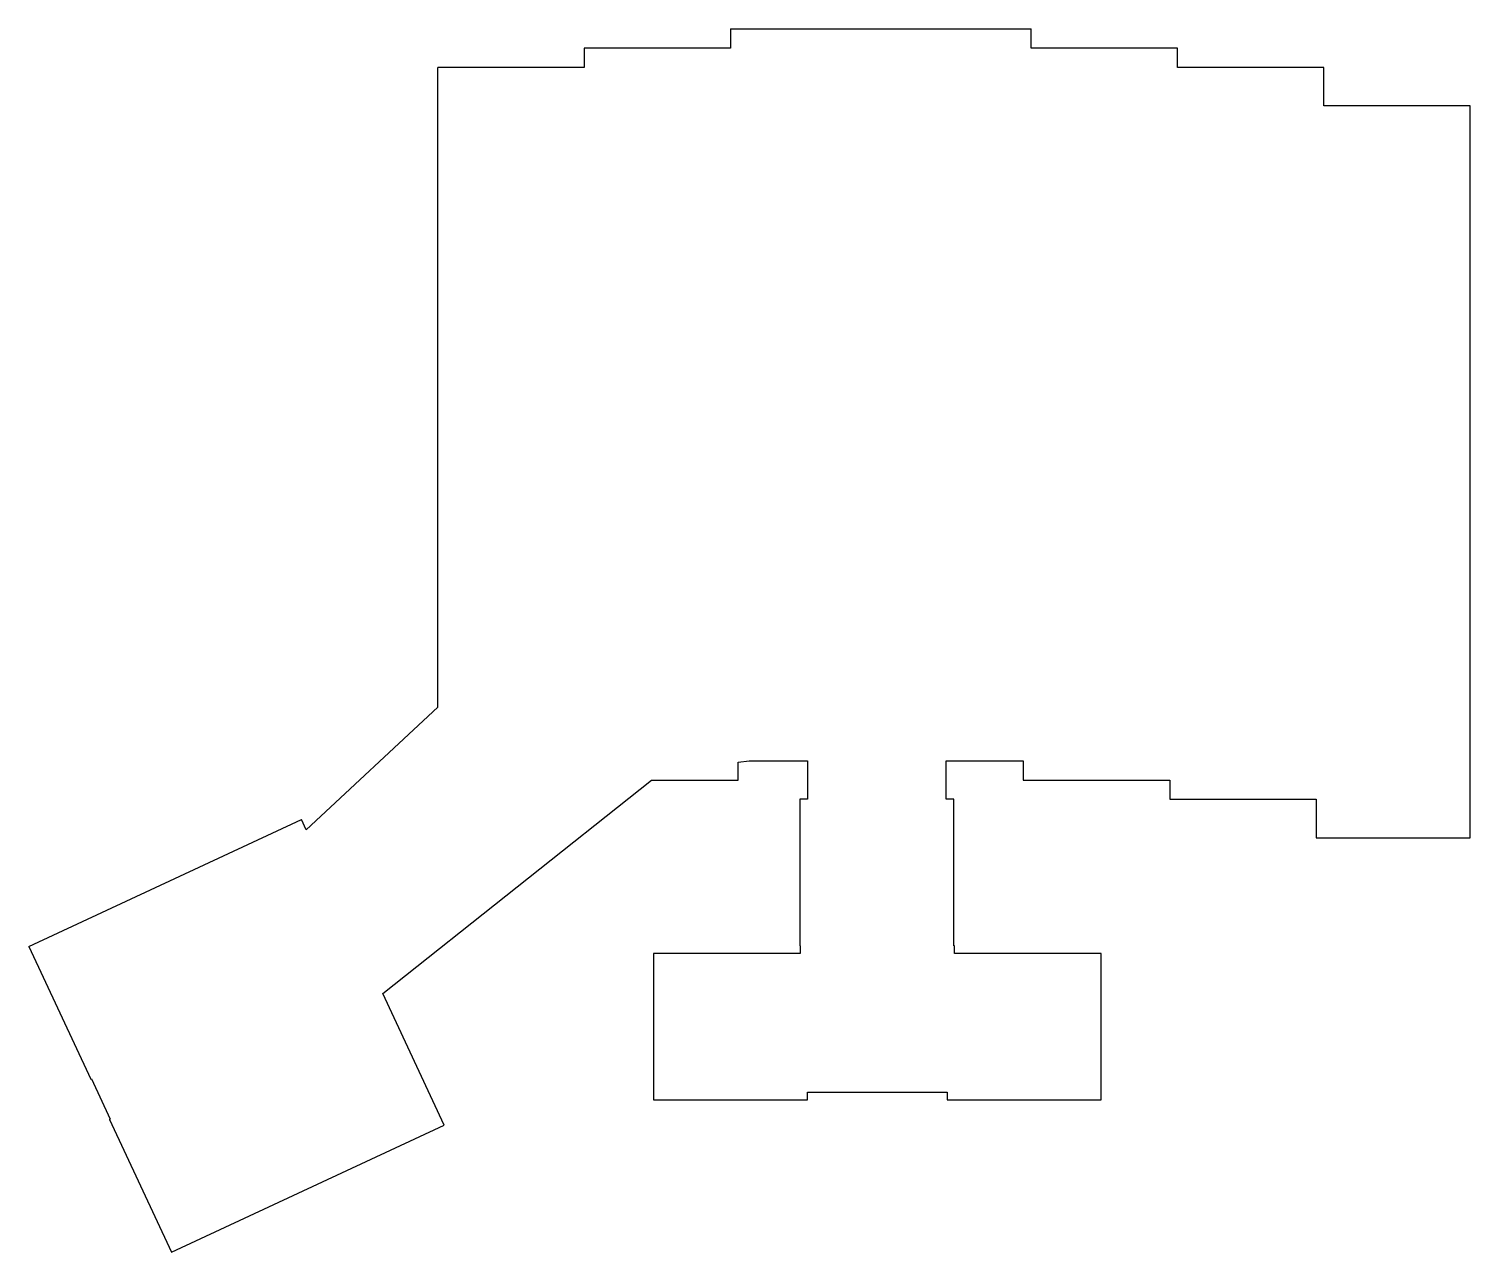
# Model space of a CAD drawing. Header units: millimetres. Extents: x -13 to 174, y -168 to -10.
import ezdxf

# ---------------------------------------------------------------- set-up
doc = ezdxf.new("R2010")
doc.units = ezdxf.units.MM

msp = doc.modelspace()

# ---------------------------------------------------------------- linework, layer by layer
for p, q in [((78, -9.5), (117, -9.5)), ((78, -9.5), (78, -12)), ((117, -12), (117, -9.5)), ((78, -12), (59, -12)), ((59, -12), (59, -14.5)), ((136, -12), (117, -12)), ((136, -14.5), (136, -12)), ((40, -97.55), (40, -14.5)), ((59, -14.5), (40, -14.5)), ((155, -14.5), (136, -14.5)), ((155, -19.5), (155, -14.5)), ((174, -19.5), (155, -19.5)), ((174, -114.5), (174, -19.5)), ((40, -97.55), (22.94, -113.46)), ((79, -104.68), (80.4, -104.5)), ((79, -107), (79, -104.68)), ((80.4, -104.5), (88, -104.5)), ((88, -104.5), (88, -109.5)), ((106, -104.5), (116, -104.5)), ((106, -109.5), (106, -104.5)), ((116, -104.5), (116, -107)), ((32.85, -134.72), (67.74, -107)), ((67.74, -107), (79, -107)), ((116, -107), (135, -107)), ((135, -107), (135, -109.5)), ((88, -109.5), (87, -109.5)), ((87, -109.5), (87, -128.5)), ((107, -109.5), (106, -109.5)), ((107, -128.5), (107, -109.5)), ((135, -109.5), (154, -109.5)), ((154, -109.5), (154, -114.5)), ((-13.08, -128.62), (22.31, -112.11)), ((22.94, -113.46), (22.31, -112.11)), ((154, -114.5), (174, -114.5)), ((-13.08, -128.62), (-5.05, -145.84)), ((87, -128.5), (87.05, -128.5)), ((87.05, -128.5), (87.05, -129.5)), ((107.05, -128.5), (107, -128.5)), ((107.05, -129.5), (107.05, -128.5)), ((87.05, -129.5), (68, -129.5)), ((68, -129.5), (68, -148.5)), ((126.1, -129.5), (107.05, -129.5)), ((126.1, -148.5), (126.1, -129.5)), ((40.81, -151.78), (32.85, -134.72)), ((-5.05, -145.84), (-4.96, -145.79)), ((-4.96, -145.79), (-2.52, -151.02)), ((88, -148.5), (88, -147.5)), ((88, -147.5), (106.1, -147.5)), ((106.1, -147.5), (106.1, -148.5)), ((68, -148.5), (88, -148.5)), ((106.1, -148.5), (126.1, -148.5)), ((-2.61, -151.06), (-2.52, -151.02)), ((-2.61, -151.06), (5.42, -168.28)), ((5.42, -168.28), (40.81, -151.78))]:
    msp.add_line(p, q)

doc.saveas('drawing.dxf')
